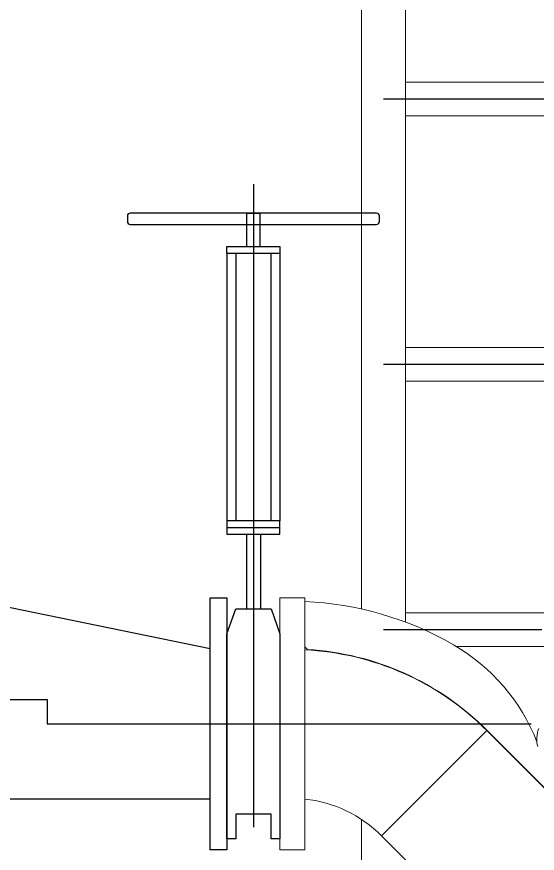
# Model space of a CAD drawing. Extents: x -160 to 364724, y -100 to 7353297.
# Drawn here: x 361701.119 to 361701.708, y 7348036.332 to 7348037.278 of the extents above; entities that cross this region are included whole.
import ezdxf

# ---------------------------------------------------------------- set-up
doc = ezdxf.new("R2010")
doc.units = 0
doc.header["$LTSCALE"] = 5
doc.linetypes.add('________________', pattern=[0])
doc.linetypes.add('SGC_DASHDOT', pattern=[1, 0.5, -0.25, 0, -0.25])
for name, color, linetype in [('BOMBA', 1, 'Continuous'), ('FLANGES', 2, 'Continuous'), ('Q-PLATO', 5, 'Continuous'), ('SANC_COTAS', 1, 'Continuous'), ('SGC-Conexoes (Linhas Externas)', 3, 'Continuous'), ('SGC-Eixos', 253, 'SGC_DASHDOT'), ('SGC-Valvulas (Acionamento)', 2, 'Continuous')]:
    doc.layers.add(name, color=color, linetype=linetype)
doc.layers.add('ESCADA', color=2, linetype='Continuous', lineweight=20)

# ---------------------------------------------------------------- blocks, each defined once
blk = doc.blocks.new('A$Cbd690669')
at = {"layer": 'FLANGES'}
for points in [[(0, -0.17), (0, 0.17), (0.02, 0.17), (0.02, -0.17)], [(0.3, -0.115), (0.3, 0.17), (0.281, 0.17), (0.281, -0.115)]]:
    blk.add_lwpolyline(points, close=True, dxfattribs=at)
at = {"layer": 'SGC-Conexoes (Linhas Externas)'}
for p, q in [((0.281, 0.1125), (0.02, 0.1125)), ((0.281, -0.0575), (0.02, -0.111))]:
    blk.add_line(p, q, dxfattribs=at)

msp = doc.modelspace()

# ---------------------------------------------------------------- linework, layer by layer
at = {"layer": 'BOMBA', "linetype": '________________', "lineweight": 9}
for p, q in [((361701.44495, 7348036.56553), (361701.44812, 7348036.56236)), ((361701.65103, 7348036.47083), (361701.59152, 7348036.41132)), ((361701.65103, 7348036.47083), (361701.59152, 7348036.41132)), ((361701.72174, 7348036.40061), (361701.65103, 7348036.47132)), ((361701.74323, 7348036.37863), (361701.65103, 7348036.47083)), ((361701.59152, 7348036.41132), (361701.53471, 7348036.35451)), ((361701.59152, 7348036.41132), (361701.53471, 7348036.35451)), ((361701.53471, 7348036.35451), (361701.53202, 7348036.35182)), ((361701.53471, 7348036.35451), (361701.53202, 7348036.35182)), ((361701.53202, 7348036.35182), (361701.57374, 7348036.3101))]:
    msp.add_line(p, q, dxfattribs=at)
msp.add_lwpolyline([(361701.44495, 7348036.62075), (361701.41695, 7348036.62075), (361701.41695, 7348036.33575), (361701.44495, 7348036.33575)], close=True, dxfattribs=at)
at = {"layer": 'BOMBA', "linetype": '________________', "lineweight": 9, "extrusion": (0, 0, -1)}
for centre, radius, start, end in [((-361701.42995, 7348036.25024), 0.36665, 92.34468, 120), ((-361701.50363, 7348036.37786), 0.21929, 120, 158.53753), ((-361701.42995, 7348036.24975), 0.14435, 95.96461, 135)]:
    msp.add_arc(centre, radius, start, end, dxfattribs=at)
at = {"layer": 'BOMBA', "linetype": '________________', "lineweight": 9}
for centre, radius, start, end in [((361701.42995, 7348036.24975), 0.31265, 45, 87.25007), ((361701.42995, 7348036.25024), 0.31265, 45, 86.66863), ((361701.7426, 7348036.46094), 0.035, 159.70534, 193.72126)]:
    msp.add_arc(centre, radius, start, end, dxfattribs=at)
at = {"layer": 'ESCADA'}
for p, q in [((361701.50913, 7348039.62475), (361701.50913, 7348036.60824)), ((361701.55913, 7348039.62475), (361701.55913, 7348036.59338)), ((361701.7283, 7348037.20375), (361701.55913, 7348037.20375)), ((361701.7283, 7348037.16575), (361701.55913, 7348037.16575)), ((361701.72784, 7348036.90375), (361701.55913, 7348036.90375)), ((361701.72784, 7348036.86575), (361701.55913, 7348036.86575)), ((361701.7468, 7348036.60375), (361701.55913, 7348036.60375)), ((361701.7318, 7348036.56575), (361701.6167, 7348036.56575)), ((361701.50913, 7348036.37045), (361701.50913, 7348035.76079)), ((361701.50913, 7348036.37045), (361701.50913, 7348035.76079))]:
    msp.add_line(p, q, dxfattribs=at)
at = {"layer": 'FLANGES', "ltscale": 0.3}
for p, q in [((361701.35695, 7348037.01013), (361701.35695, 7348036.70791)), ((361701.36713, 7348037.01013), (361701.36713, 7348036.70791)), ((361701.40677, 7348037.01013), (361701.40677, 7348036.70791)), ((361701.41695, 7348037.01013), (361701.41695, 7348036.70791)), ((361701.37895, 7348036.69281), (361701.37895, 7348036.60825)), ((361701.39495, 7348036.69281), (361701.39495, 7348036.60825))]:
    msp.add_line(p, q, dxfattribs=at)
at = {"layer": 'FLANGES'}
msp.add_line((361701.41695, 7348036.69995), (361701.35695, 7348036.69995), dxfattribs=at)
for points in [[(361701.41695, 7348037.01809), (361701.41695, 7348037.01013), (361701.35695, 7348037.01013), (361701.35695, 7348037.01809)], [(361701.41695, 7348036.70791), (361701.35695, 7348036.70791), (361701.35695, 7348036.69281), (361701.41695, 7348036.69281)]]:
    msp.add_lwpolyline(points, close=True, dxfattribs=at)
at = {"layer": 'FLANGES', "ltscale": 0.3}
msp.add_lwpolyline([(361701.41695, 7348036.58025), (361701.41695, 7348036.34825), (361701.40695, 7348036.34825), (361701.40695, 7348036.37625), (361701.36695, 7348036.37625), (361701.36695, 7348036.34825), (361701.35695, 7348036.34825), (361701.35695, 7348036.58025), (361701.36695, 7348036.60825), (361701.40695, 7348036.60825)], close=True, dxfattribs=at)
at = {"layer": 'Q-PLATO'}
msp.add_circle((361680.20918, 7348035.5226), 46.9117, dxfattribs=at)
at = {"layer": 'SGC-Eixos'}
for p, q in [((361701.7283, 7348037.18475), (361701.53413, 7348037.18475)), ((361701.72784, 7348036.88475), (361701.53413, 7348036.88475)), ((361701.7133, 7348036.58475), (361701.53413, 7348036.58475))]:
    msp.add_line(p, q, dxfattribs=at)
at = {"layer": 'SGC-Eixos', "ltscale": 2}
msp.add_line((361701.38695, 7348037.08847), (361701.38695, 7348036.36156), dxfattribs=at)
msp.add_lwpolyline([(361699.58045, 7348036.50575), (361701.15357, 7348036.50575), (361701.15357, 7348036.47825), (361701.70127, 7348036.47825)], dxfattribs=at)
at = {"layer": 'SGC-Valvulas (Acionamento)', "color": 3}
msp.add_lwpolyline([(361701.52639, 7348037.05575), (361701.24751, 7348037.05575, 0.414214), (361701.24434, 7348037.05258), (361701.24434, 7348037.04625, 0.414214), (361701.24751, 7348037.04308), (361701.52639, 7348037.04308, 0.414214), (361701.52956, 7348037.04625), (361701.52956, 7348037.05258, 0.414214)], format="xyb", close=True, dxfattribs=at)
at = {"layer": 'SGC-Valvulas (Acionamento)'}
msp.add_lwpolyline([(361701.37956, 7348037.01809), (361701.37956, 7348037.05575), (361701.39434, 7348037.05575), (361701.39434, 7348037.01809)], dxfattribs=at)

# ---------------------------------------------------------------- block references
at = {"layer": 'SANC_COTAS', "xscale": -1, "rotation": 180}
msp.add_blockref('A$Cbd690669', (361701.05695, 7348036.50575), dxfattribs=at)

doc.saveas('drawing.dxf')
